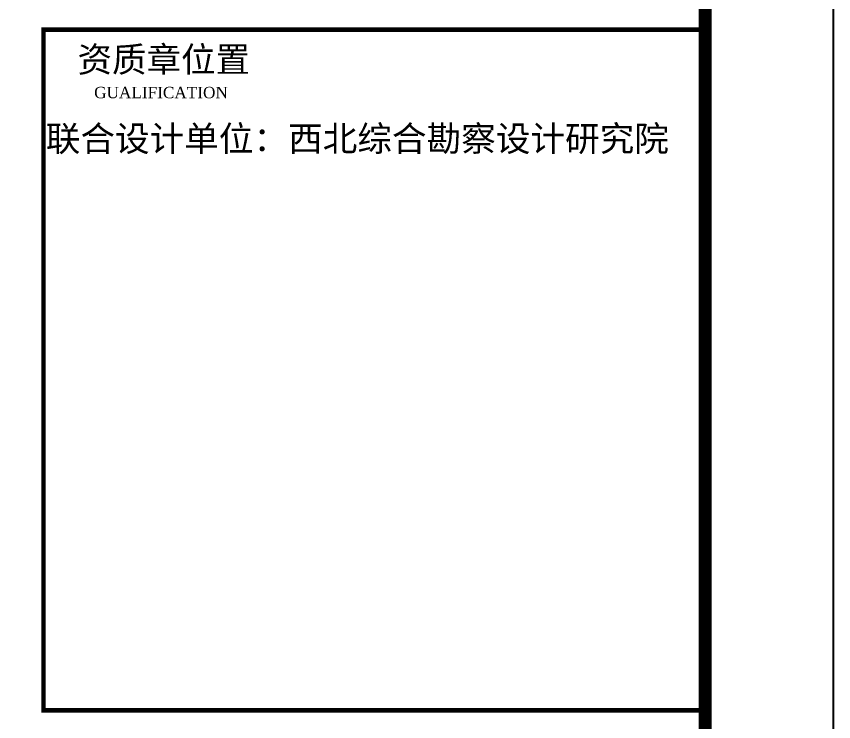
# Model space of a CAD drawing. Extents: x 962303 to 1579583, y -174742 to 224716.
# Drawn here: x 1570045 to 1579583, y -3176 to 5056 of the extents above; entities that cross this region are included whole.
import ezdxf

# ---------------------------------------------------------------- set-up
doc = ezdxf.new("R2010")
doc.units = 0
doc.header["$LTSCALE"] = 1000
doc.header["$MEASUREMENT"] = 0
doc.layers.add('PUB_TEXT', color=7, linetype='Continuous')
doc.layers.add('PUB_TITLE', color=4, linetype='Continuous')
doc.styles.add('GHF', font='times.ttf')
doc.styles.add('STYLE1', font='simhei.ttf', dxfattribs={"width": 0.8})

msp = doc.modelspace()

# ---------------------------------------------------------------- linework, layer by layer
at = {"layer": 'PUB_TITLE'}
msp.add_lwpolyline([(1334333.3, -48741.9), (1579583.3, -48741.9), (1579583.3, 14258.1), (1334333.3, 14258.1)], close=True, dxfattribs=at)
at = {"layer": 'PUB_TITLE', "const_width": 150}
msp.add_lwpolyline([(1338083.3, -47241.9), (1578083.3, -47241.9), (1578083.3, 12758.1), (1338083.3, 12758.1)], close=True, dxfattribs=at)
at = {"layer": 'PUB_TITLE', "color": 4, "const_width": 52.2}
msp.add_lwpolyline([(1570361.3, -3043.4), (1578122.8, -3043.4), (1578122.8, 4901.1), (1570361.3, 4901.1)], close=True, dxfattribs=at)

# ---------------------------------------------------------------- texts
at = {"layer": 'PUB_TEXT'}
for s, height, style, p in [('资质章位置', 295.21, 'STYLE1', (1570758.8, 4405.6)), ('GUALIFICATION', 132.843, 'GHF', (1570952.3, 4100.6)), ('联合设计单位：西北综合勘察设计研究院 ', 296.195, 'STYLE1', (1570388, 3481.3))]:
    msp.add_text(s, height=height, dxfattribs=dict(at, style=style)).set_placement(p)

doc.saveas('drawing.dxf')
